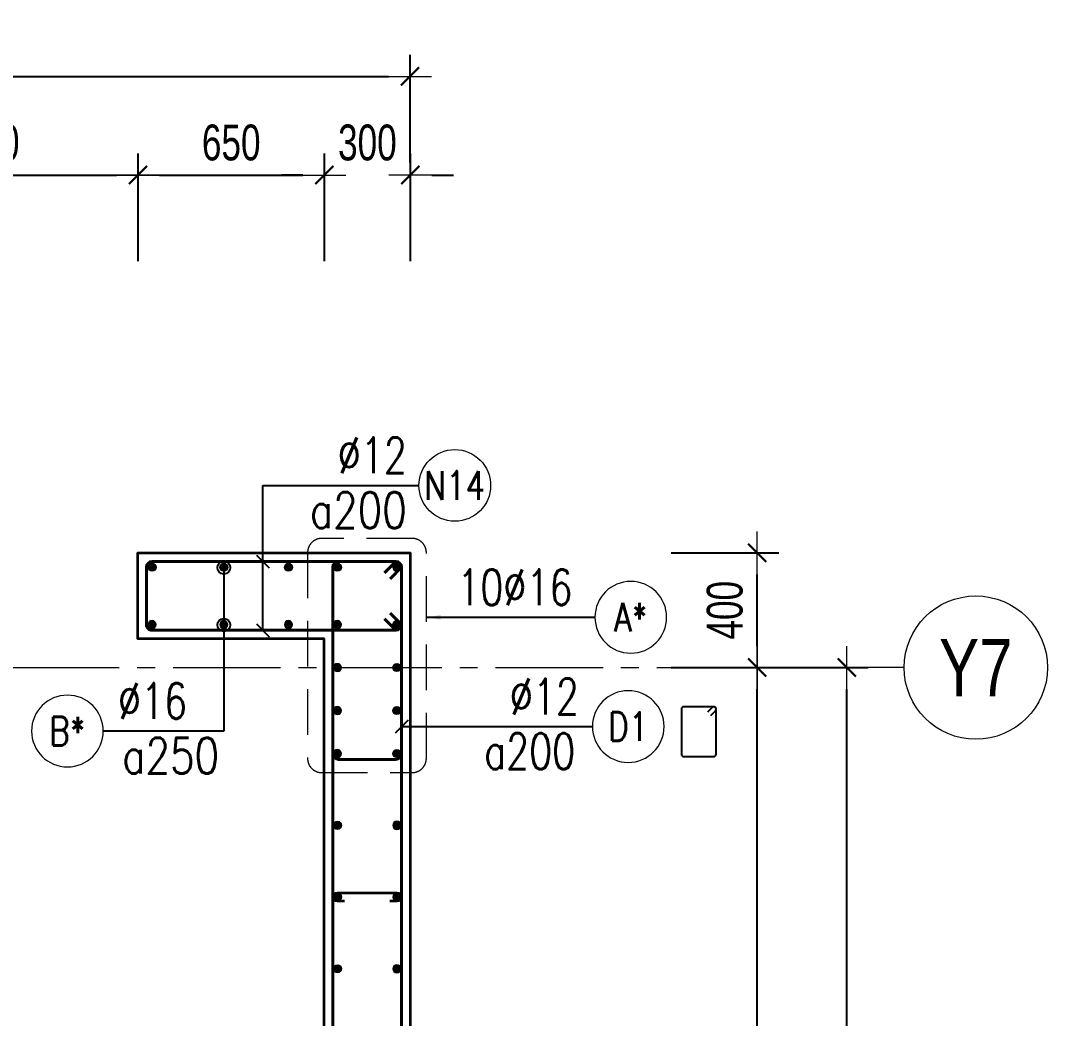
# Model space of a CAD drawing. Header units: millimetres. Extents: x 738475 to 1279438, y -34239 to 156422.
# Drawn here: x 1164084 to 1167666, y 108375 to 111855 of the extents above; entities that cross this region are included whole.
import ezdxf
from ezdxf.enums import TextEntityAlignment as Align

# ---------------------------------------------------------------- set-up
doc = ezdxf.new("R2010")
doc.units = ezdxf.units.MM
doc.header["$MEASUREMENT"] = 0
doc.linetypes.add('HIDDEN2', pattern=[4.7625, 3.175, -1.5875])
doc.linetypes.add('OF_Grid_1$0$CENTER2', pattern=[1.125, 0.75, -0.125, 0.125, -0.125])
doc.layers.get('0').update_dxf_attribs({"lineweight": 20})
doc.layers.get('Defpoints').update_dxf_attribs({"color": 151, "lineweight": 9})
for name, color, linetype, lineweight in [('KC-LEADER', 153, 'Continuous', 18), ('KC-THEP', 6, 'Continuous', 40), ('NDC_S_DIM', 1, 'Continuous', 15), ('NDC_S_HIDDEN', 8, 'HIDDEN2', 13), ('NDC_S_LEADER', 1, 'Continuous', 15), ('NDC_S_REBAR', 4, 'Continuous', 35), ('NDC_S_STIRRUP', 4, 'Continuous', 40), ('NDC_S_VN TEXT', 7, 'Continuous', 20), ('NDC_S_WALL', 6, 'Continuous', 35), ('OF_Core wall_1.2(3F)$0$OF_Core wall_2(B3-19F)$0$NDC_S_WALL', 6, 'Continuous', 35), ('OF_Grid_1$0$NDC_S_AXIS', 5, 'OF_Grid_1$0$CENTER2', 13), ('OF_Grid_1$0$NDC_S_SYMBOL', 1, 'Continuous', 15), ('OF_Grid_1$0$NDC_S_TEXT SYMBOL', 7, 'Continuous', 20)]:
    doc.layers.add(name, color=color, linetype=linetype, lineweight=lineweight)
doc.layers.add('Ligature', color=1, linetype='Continuous')
doc.styles.add('NDC_ARIAL', font='arial.ttf', dxfattribs={"width": 0.85})
doc.styles.add('NDC_DIM', font='', dxfattribs={"width": 0.75})
doc.styles.add('NDC_EN TXT', font='romans.shx', dxfattribs={"width": 0.8})
doc.styles.add('OF_Grid_1$0$NDC_ANNO', font='', dxfattribs={"width": 0.8})
doc.styles.get('NDC_DIM').set_extended_font_data('Dotum')
doc.styles.get('OF_Grid_1$0$NDC_ANNO').set_extended_font_data('Dotum')
doc.dimstyles.new('NDC_1-50', dxfattribs={"dimscale": 50, "dimtxt": 2.5, "dimasz": 1, "dimexe": 1.5, "dimexo": 0, "dimgap": 0.8, "dimtad": 1, "dimdec": 0, "dimdsep": 46, "dimtxsty": 'NDC_ARIAL', "dimblk": 'DIMMARK', "dimcen": 49999.938995, "dimdle": 1.5, "dimclrd": 1, "dimclre": 1, "dimclrt": 3, "dimadec": 0, "dimazin": 0, "dimtfac": 1, "dimtdec": 0, "dimtix": 1, "dimtmove": 2, "dimatfit": 3, "dimfxl": 1, "dimarcsym": 0})
doc.dimstyles.new('NDC_dim_30', dxfattribs={"dimscale": 30, "dimtxt": 2.5, "dimasz": 1.5, "dimexe": 1.5, "dimexo": 2.5, "dimgap": 1, "dimtad": 1, "dimdec": 0, "dimzin": 0, "dimdsep": 46, "dimtxsty": 'NDC_DIM', "dimblk": 'DIMMARK', "dimcen": 0.09, "dimdle": 1.2, "dimclrd": 1, "dimclre": 1, "dimclrt": 3, "dimadec": 0, "dimazin": 0, "dimtfac": 1, "dimtdec": 0, "dimtix": 1, "dimtofl": 0, "dimtmove": 0, "dimatfit": 3, "dimfxl": 6, "dimfxlon": 1, "dimtolj": 1, "dimtzin": 0, "dimarcsym": 0})
doc.dimstyles.new('NDC_dim_50', dxfattribs={"dimscale": 50, "dimtxt": 2.5, "dimasz": 1.5, "dimexe": 1.5, "dimexo": 2.5, "dimgap": 1, "dimtad": 1, "dimdec": 0, "dimzin": 0, "dimdsep": 46, "dimtxsty": 'NDC_DIM', "dimblk": 'DIMMARK', "dimcen": 0.09, "dimdle": 1.2, "dimclrd": 1, "dimclre": 1, "dimclrt": 3, "dimadec": 0, "dimazin": 0, "dimtfac": 1, "dimtdec": 0, "dimtix": 1, "dimtofl": 0, "dimtmove": 0, "dimatfit": 3, "dimfxl": 6, "dimfxlon": 1, "dimtolj": 1, "dimtzin": 0, "dimarcsym": 0})

# ---------------------------------------------------------------- blocks, each defined once
blk = doc.blocks.new('THEP')
at = {"layer": 'KC-LEADER', "color": 6}
blk.add_circle((0, 0), 14, dxfattribs=at)
at = {"layer": 'KC-THEP'}
for p, q in [((-14, 0), (14, 0)), ((9.9, 9.9), (-9.9, -9.9)), ((-9.9, 9.9), (9.9, -9.9)), ((0, 14), (0, -14))]:
    blk.add_line(p, q, dxfattribs=at)
blk = doc.blocks.new('DIMMARK')
at = {"layer": 'NDC_S_DIM', "color": 1}
blk.add_line((-1.5, 0), (1, 0), dxfattribs=at)
at = {"layer": 'NDC_S_DIM', "color": 2, "const_width": 0.1}
blk.add_lwpolyline([(-0.424, -0.424), (0.424, 0.424)], dxfattribs=at)
blk = doc.blocks.new('*U13')
blk.add_circle((-2.5, 0), 2.5)
at = {"layer": 'NDC_S_VN TEXT', "color": 3, "style": 'NDC_EN TXT', "width": 0.75}
blk.add_attdef('DK1', (0.5, 0.846), '', height=2.5, dxfattribs=at)
at = {"layer": 'NDC_S_VN TEXT', "color": 7, "style": 'NDC_EN TXT', "width": 0.8}
blk.add_attdef('SH2', text='', height=2, dxfattribs=at).set_placement((-2.5, 0), align=Align.MIDDLE)
blk = doc.blocks.new('*U11')
blk.add_circle((-2.5, 0), 2.5)
at = {"layer": 'NDC_S_VN TEXT', "color": 3, "style": 'NDC_EN TXT', "width": 0.75}
for tag, p in [('DK1', (0.5, 0.846)), ('KC1', (0.5, -2.973))]:
    blk.add_attdef(tag, p, '', height=2.5, dxfattribs=at)
at = {"layer": 'NDC_S_VN TEXT', "color": 7, "style": 'NDC_EN TXT', "width": 0.8}
blk.add_attdef('SH2', text='', height=2, dxfattribs=at).set_placement((-2.5, 0), align=Align.MIDDLE)
blk = doc.blocks.new('*U10')
blk.add_circle((2.5, 0), 2.5)
at = {"layer": 'NDC_S_VN TEXT', "color": 3, "style": 'NDC_EN TXT'}
for tag, width, p in [('DK2', 0.75, (-0.85, 0.846)), ('KC2', 0.8, (-0.85, -2.973))]:
    blk.add_attdef(tag, text='', height=2.5, dxfattribs=dict(at, width=width)).set_placement(p, align=Align.RIGHT)
at = {"layer": 'NDC_S_VN TEXT', "color": 7, "style": 'NDC_EN TXT', "width": 0.8}
blk.add_attdef('SH3', text='', height=2, dxfattribs=at).set_placement((2.5, 0), align=Align.MIDDLE)
blk = doc.blocks.new('*D403')
at = {"layer": 'Defpoints', "color": 0, "ltscale": 200, "transparency": 16777216}
for p in [(1164493.9, 111316.1), (1163393.9, 109698.4), (1164493.9, 109698.4)]:
    blk.add_point(p, dxfattribs=at)
at = {"layer": 'NDC_S_DIM', "color": 1, "lineweight": -2, "ltscale": 200, "transparency": 16777216}
for p, q in [((1163393.9, 111016.1), (1163393.9, 111391.1)), ((1164493.9, 111016.1), (1164493.9, 111391.1)), ((1163468.9, 111316.1), (1164418.9, 111316.1))]:
    blk.add_line(p, q, dxfattribs=at)
at = {"layer": 'NDC_S_DIM', "color": 1, "lineweight": -2, "ltscale": 200, "transparency": 16777216, "xscale": 75, "yscale": 75, "zscale": 75, "rotation": 180}
blk.add_blockref('DIMMARK', (1163393.9, 111316.1), dxfattribs=at)
at = {"layer": 'NDC_S_DIM', "color": 1, "lineweight": -2, "ltscale": 200, "transparency": 16777216, "xscale": 75, "yscale": 75, "zscale": 75}
blk.add_blockref('DIMMARK', (1164493.9, 111316.1), dxfattribs=at)
at = {"layer": 'NDC_S_DIM', "color": 3, "ltscale": 200, "transparency": 16777216, "insert": (1163943.9, 111428.7), "char_height": 125, "attachment_point": 5, "style": 'NDC_DIM'}
blk.add_mtext('\\A1;1100', dxfattribs=at)
blk = doc.blocks.new('*D404')
at = {"layer": 'Defpoints', "color": 0, "ltscale": 200, "transparency": 16777216}
for p in [(1165143.9, 111316.1), (1164493.9, 109698.4), (1165143.9, 109698.4)]:
    blk.add_point(p, dxfattribs=at)
at = {"layer": 'NDC_S_DIM', "color": 1, "lineweight": -2, "ltscale": 200, "transparency": 16777216}
for p, q in [((1164493.9, 111016.1), (1164493.9, 111391.1)), ((1165143.9, 111016.1), (1165143.9, 111391.1)), ((1164568.9, 111316.1), (1165068.9, 111316.1))]:
    blk.add_line(p, q, dxfattribs=at)
at = {"layer": 'NDC_S_DIM', "color": 1, "lineweight": -2, "ltscale": 200, "transparency": 16777216, "xscale": 75, "yscale": 75, "zscale": 75, "rotation": 180}
blk.add_blockref('DIMMARK', (1164493.9, 111316.1), dxfattribs=at)
at = {"layer": 'NDC_S_DIM', "color": 1, "lineweight": -2, "ltscale": 200, "transparency": 16777216, "xscale": 75, "yscale": 75, "zscale": 75}
blk.add_blockref('DIMMARK', (1165143.9, 111316.1), dxfattribs=at)
at = {"layer": 'NDC_S_DIM', "color": 3, "ltscale": 200, "transparency": 16777216, "insert": (1164818.9, 111428.7), "char_height": 125, "attachment_point": 5, "style": 'NDC_DIM'}
blk.add_mtext('\\A1;650', dxfattribs=at)
blk = doc.blocks.new('*D405')
at = {"layer": 'Defpoints', "color": 0, "ltscale": 200, "transparency": 16777216}
for p in [(1165443.9, 111316.1), (1165143.9, 109698.4), (1165443.9, 109698.4)]:
    blk.add_point(p, dxfattribs=at)
at = {"layer": 'NDC_S_DIM', "color": 1, "lineweight": -2, "ltscale": 200, "transparency": 16777216}
for p, q in [((1165143.9, 111016.1), (1165143.9, 111391.1)), ((1165443.9, 111016.1), (1165443.9, 111391.1)), ((1165068.9, 111316.1), (1164993.9, 111316.1)), ((1165518.9, 111316.1), (1165593.9, 111316.1))]:
    blk.add_line(p, q, dxfattribs=at)
at = {"layer": 'NDC_S_DIM', "color": 1, "lineweight": -2, "ltscale": 200, "transparency": 16777216, "xscale": 75, "yscale": 75, "zscale": 75}
blk.add_blockref('DIMMARK', (1165143.9, 111316.1), dxfattribs=at)
at = {"layer": 'NDC_S_DIM', "color": 1, "lineweight": -2, "ltscale": 200, "transparency": 16777216, "xscale": 75, "yscale": 75, "zscale": 75, "rotation": 180}
blk.add_blockref('DIMMARK', (1165443.9, 111316.1), dxfattribs=at)
at = {"layer": 'NDC_S_DIM', "color": 3, "ltscale": 200, "transparency": 16777216, "insert": (1165293.9, 111428.7), "char_height": 125, "attachment_point": 5, "style": 'NDC_DIM'}
blk.add_mtext('\\A1;300', dxfattribs=at)
blk = doc.blocks.new('*U17')
at = {"layer": 'OF_Grid_1$0$NDC_S_SYMBOL'}
blk.add_line((-5, 0), (-9, 0), dxfattribs=at)
blk.add_circle((0, 0), 5, dxfattribs=at)
at = {"layer": 'OF_Grid_1$0$NDC_S_TEXT SYMBOL', "color": 7, "style": 'OF_Grid_1$0$NDC_ANNO', "width": 0.8}
blk.add_attdef('GRID', text='', height=4, rotation=90, dxfattribs=at).set_placement((0, 0), align=Align.MIDDLE)
blk = doc.blocks.new('*D412')
at = {"layer": 'Defpoints', "color": 0, "ltscale": 200, "transparency": 16777216}
for p in [(1165442.9, 111660.1), (1160142.9, 110952.4), (1165442.9, 109998.4)]:
    blk.add_point(p, dxfattribs=at)
at = {"layer": 'NDC_S_DIM', "color": 1, "lineweight": -2, "ltscale": 200, "transparency": 16777216}
for p, q in [((1160142.9, 111360.1), (1160142.9, 111735.1)), ((1165442.9, 111360.1), (1165442.9, 111735.1)), ((1160217.9, 111660.1), (1165367.9, 111660.1))]:
    blk.add_line(p, q, dxfattribs=at)
at = {"layer": 'NDC_S_DIM', "color": 1, "lineweight": -2, "ltscale": 200, "transparency": 16777216, "xscale": 75, "yscale": 75, "zscale": 75, "rotation": 180}
blk.add_blockref('DIMMARK', (1160142.9, 111660.1), dxfattribs=at)
at = {"layer": 'NDC_S_DIM', "color": 1, "lineweight": -2, "ltscale": 200, "transparency": 16777216, "xscale": 75, "yscale": 75, "zscale": 75}
blk.add_blockref('DIMMARK', (1165442.9, 111660.1), dxfattribs=at)
at = {"layer": 'NDC_S_DIM', "color": 3, "ltscale": 200, "transparency": 16777216, "insert": (1162792.9, 111772.7), "char_height": 125, "attachment_point": 5, "style": 'NDC_DIM'}
blk.add_mtext('\\A1;5300', dxfattribs=at)
blk = doc.blocks.new('*D413')
at = {"layer": 'Defpoints', "color": 0, "transparency": 16777216}
for p in [(1165442.9, 109598.4), (1166653.6, 109598.4), (1165442.9, 97998.4)]:
    blk.add_point(p, dxfattribs=at)
at = {"layer": 'NDC_S_DIM', "color": 1, "lineweight": -2, "transparency": 16777216}
for p, q in [((1166353.6, 109598.4), (1166728.6, 109598.4)), ((1166653.6, 98073.4), (1166653.6, 109523.4)), ((1166353.6, 97998.4), (1166728.6, 97998.4))]:
    blk.add_line(p, q, dxfattribs=at)
at = {"layer": 'NDC_S_DIM', "color": 1, "lineweight": -2, "transparency": 16777216, "xscale": 75, "yscale": 75, "zscale": 75}
for p, rotation in [((1166653.6, 109598.4), 90), ((1166653.6, 97998.4), 270)]:
    blk.add_blockref('DIMMARK', p, dxfattribs=dict(at, rotation=rotation))
at = {"layer": 'NDC_S_DIM', "color": 3, "transparency": 16777216, "insert": (1166541.1, 103798.4), "char_height": 125, "attachment_point": 5, "rotation": 90, "style": 'NDC_DIM'}
blk.add_mtext('\\A1;11600', dxfattribs=at)
blk = doc.blocks.new('*D414')
at = {"layer": 'Defpoints', "color": 0, "ltscale": 200, "transparency": 16777216}
for p in [(1165442.9, 109998.4), (1166653.6, 109998.4), (1165443.1, 109598.4)]:
    blk.add_point(p, dxfattribs=at)
at = {"layer": 'NDC_S_DIM', "color": 1, "lineweight": -2, "ltscale": 200, "transparency": 16777216}
for p, q in [((1166353.6, 109998.4), (1166728.6, 109998.4)), ((1166653.6, 109673.4), (1166653.6, 109923.4)), ((1166353.6, 109598.4), (1166728.6, 109598.4))]:
    blk.add_line(p, q, dxfattribs=at)
at = {"layer": 'NDC_S_DIM', "color": 1, "lineweight": -2, "ltscale": 200, "transparency": 16777216, "xscale": 75, "yscale": 75, "zscale": 75}
for p, rotation in [((1166653.6, 109998.4), 90), ((1166653.6, 109598.4), 270)]:
    blk.add_blockref('DIMMARK', p, dxfattribs=dict(at, rotation=rotation))
at = {"layer": 'NDC_S_DIM', "color": 3, "ltscale": 200, "transparency": 16777216, "insert": (1166541.1, 109798.4), "char_height": 125, "attachment_point": 5, "rotation": 90, "style": 'NDC_DIM'}
blk.add_mtext('\\A1;400', dxfattribs=at)
blk = doc.blocks.new('*D416')
at = {"layer": 'Defpoints', "color": 0, "ltscale": 200, "transparency": 16777216}
for p in [(1165442.9, 109598.4), (1166966.2, 109598.4), (1165442.9, 97998.6)]:
    blk.add_point(p, dxfattribs=at)
at = {"layer": 'NDC_S_DIM', "color": 1, "lineweight": -2, "ltscale": 200, "transparency": 16777216}
for p, q in [((1166666.2, 109598.4), (1167041.2, 109598.4)), ((1166966.2, 98073.6), (1166966.2, 109523.4)), ((1166666.2, 97998.6), (1167041.2, 97998.6))]:
    blk.add_line(p, q, dxfattribs=at)
at = {"layer": 'NDC_S_DIM', "color": 1, "lineweight": -2, "ltscale": 200, "transparency": 16777216, "xscale": 75, "yscale": 75, "zscale": 75}
for p, rotation in [((1166966.2, 109598.4), 90), ((1166966.2, 97998.6), 270)]:
    blk.add_blockref('DIMMARK', p, dxfattribs=dict(at, rotation=rotation))
at = {"layer": 'NDC_S_DIM', "color": 3, "ltscale": 200, "transparency": 16777216, "insert": (1166853.6, 103798.5), "char_height": 125, "attachment_point": 5, "rotation": 90, "style": 'NDC_DIM'}
blk.add_mtext('\\A1;11600', dxfattribs=at)

msp = doc.modelspace()

# ---------------------------------------------------------------- linework, layer by layer
at = {"layer": 'Ligature'}
msp.add_lwpolyline([(1166491.95, 109431.784), (1166507.915, 109447.75, 0.66817864), (1166502.142, 109461.688), (1166397.513, 109461.688, 0.41421356), (1166389.348, 109453.524), (1166389.348, 109296.416, 0.41421356), (1166397.513, 109288.251), (1166502.142, 109288.251, 0.41421356), (1166510.307, 109296.416), (1166510.307, 109453.524, 0.66817864), (1166496.369, 109459.297), (1166480.403, 109443.331)], format="xyb", dxfattribs=at)
at = {"layer": 'NDC_S_HIDDEN', "ltscale": 50}
msp.add_lwpolyline([(1165449.593, 110049.068), (1165135.222, 110049.068, 0.41421356), (1165085.222, 109999.068), (1165085.222, 109282.039, 0.41421356), (1165135.222, 109232.039), (1165449.593, 109232.039, 0.41421356), (1165499.593, 109282.039), (1165499.593, 109999.068, 0.41421356)], format="xyb", close=True, dxfattribs=at)
at = {"layer": 'NDC_S_REBAR'}
msp.add_lwpolyline([(1165214.576, 108783.363), (1165189.576, 108783.363, -1), (1165189.576, 108813.363), (1165396.6, 108813.363, -1), (1165396.6, 108783.363), (1165371.6, 108783.363)], format="xyb", dxfattribs=at)
at = {"layer": 'NDC_S_STIRRUP'}
for points in [[(1165353.088, 109768.363), (1165393.088, 109728.363, 0.41421356), (1165413.088, 109748.363), (1165413.088, 109948.363, 0.41421356), (1165393.088, 109968.363), (1164543.088, 109968.363, 0.41421356), (1164523.088, 109948.363), (1164523.088, 109748.363, 0.41435759), (1164543.088, 109728.363), (1165393.088, 109728.363, 0.41421356), (1165413.088, 109748.363), (1165373.088, 109788.363)], [(1165373.088, 97688.363), (1165413.088, 97648.363, -0.41421356), (1165393.088, 97628.363), (1165193.088, 97628.363, -0.41421356), (1165173.088, 97648.363), (1165173.088, 109948.363, -0.41421356), (1165193.088, 109968.363), (1165393.088, 109968.363, -0.41421356), (1165413.088, 109948.363), (1165413.088, 97648.363, -0.41421356), (1165393.088, 97628.363), (1165353.088, 97668.363)], [(1165373.088, 109908.363), (1165413.088, 109948.363, 0.41421356), (1165393.088, 109968.363), (1165193.088, 109968.363, 0.41421356), (1165173.088, 109948.363), (1165173.088, 109298.363, 0.41421356), (1165193.088, 109278.363), (1165393.088, 109278.363, 0.41421356), (1165413.088, 109298.363), (1165413.088, 109948.363, 0.41421356), (1165393.088, 109968.363), (1165353.088, 109928.363)]]:
    msp.add_lwpolyline(points, format="xyb", dxfattribs=at)
at = {"layer": 'NDC_S_WALL', "ltscale": 200}
msp.add_lwpolyline([(1165443.088, 97598.363, 0, 0, 0), (1165443.088, 109998.363, 0.5, 0.5, 0), (1165443.088, 109998.363, 0, 0, 0), (1164493.088, 109998.363, 0.5, 0.5, 0), (1164493.088, 109998.363, 0, 0, 0), (1164493.088, 109698.363, 0.5, 0.5, 0), (1164493.088, 109698.363, 0, 0, 0), (1165143.088, 109698.363, 0, 0, 0), (1165143.088, 97898.363, 0, 0, 0)], format="xyseb", dxfattribs=at)
at = {"layer": 'OF_Core wall_1.2(3F)$0$OF_Core wall_2(B3-19F)$0$NDC_S_WALL'}
msp.add_lwpolyline([(1162743.088, 97598.363), (1162743.088, 97898.363), (1165143.088, 97898.363), (1165143.088, 109698.363), (1164493.088, 109698.363), (1164493.088, 109998.363), (1165443.088, 109998.363), (1165443.088, 97598.363)], close=True, dxfattribs=at)
at = {"layer": 'OF_Grid_1$0$NDC_S_AXIS', "ltscale": 500}
msp.add_line((1151115.909, 109598.363), (1166966.233, 109598.363), dxfattribs=at)

# ---------------------------------------------------------------- block references
at = {"layer": 'KC-THEP'}
for p, rotation in [((1164543.088, 109948.363), 189.6685644363809), ((1164793.088, 109948.363), 189.6685644363809), ((1165018.501, 109948.363), 189.6685644363809), ((1165189.576, 109948.363), 189.6685644363809), ((1165396.6, 109748.363), 9.668564436380898), ((1165396.6, 109598.363), 9.668564436380898), ((1165396.6, 109448.363), 9.668564436380898), ((1165396.6, 109298.363), 9.668564436380898), ((1165189.576, 109048.363), 189.6685644363809), ((1165189.576, 108798.363), 189.6685644363809), ((1165189.576, 108548.363), 189.6685644363809)]:
    msp.add_blockref('THEP', p, dxfattribs=dict(at, rotation=rotation))
at = {"layer": 'KC-THEP', "xscale": -1}
for p, rotation in [((1165396.6, 109948.363), 170.331435563619), ((1164543.088, 109748.363), 350.3314355636191), ((1164793.088, 109748.363), 350.3314355636191), ((1165018.501, 109748.363), 350.3314355636191), ((1165189.576, 109748.363), 350.3314355636191), ((1165189.576, 109598.363), 350.3314355636191), ((1165189.576, 109448.363), 350.3314355636191), ((1165189.576, 109298.363), 350.3314355636191), ((1165396.6, 109048.363), 170.331435563619), ((1165396.6, 108798.363), 170.331435563619), ((1165396.6, 108548.363), 170.331435563619)]:
    msp.add_blockref('THEP', p, dxfattribs=dict(at, rotation=rotation))
at = {"layer": 'NDC_S_VN TEXT', "xscale": 50, "yscale": 50, "zscale": 50}
msp.add_blockref('*U10', (1165473.903, 110233.641), dxfattribs=at).add_auto_attribs({'SH3': 'N14', 'DK2': '%%C12', 'KC2': 'a200'})
at = {"layer": 'NDC_S_VN TEXT'}
ref = msp.add_blockref('*U13', (1166087.721, 109773.727), dxfattribs=dict(at, xscale=-50, yscale=50, zscale=50))
ref.add_attrib('SH2', 'A*', dxfattribs={"color": 7, "height": 100, "style": 'NDC_EN TXT', "width": 0.8}).set_placement((1166212.721, 109773.727), align=Align.MIDDLE)
ref.add_attrib('DK1', '10%%C16', (1165607.364, 109816.002), dxfattribs={"color": 3, "height": 125, "style": 'NDC_EN TXT', "width": 0.75})
ref = msp.add_blockref('*U11', (1166079.025, 109392.785), dxfattribs=dict(at, xscale=-50, yscale=50, zscale=50))
ref.add_attrib('SH2', 'D1', dxfattribs={"color": 7, "height": 100, "style": 'NDC_EN TXT', "width": 0.8}).set_placement((1166204.025, 109392.785), align=Align.MIDDLE)
ref.add_attrib('DK1', '%%C12', (1165790.633, 109435.061), dxfattribs={"color": 3, "height": 125, "style": 'NDC_EN TXT', "width": 0.75})
ref.add_attrib('KC1', 'a200', (1165701.347, 109244.158), dxfattribs={"color": 3, "height": 125, "style": 'NDC_EN TXT', "width": 0.75})
ref = msp.add_blockref('*U10', (1164372.477, 109377.24), dxfattribs=dict(at, xscale=-50, yscale=50, zscale=50))
ref.add_attrib('SH3', 'B*', dxfattribs={"color": 7, "height": 100, "style": 'NDC_EN TXT', "width": 0.8}).set_placement((1164247.477, 109377.24), align=Align.MIDDLE)
ref.add_attrib('DK2', '%%C16', dxfattribs={"color": 3, "height": 125, "style": 'NDC_EN TXT', "width": 0.75}).set_placement((1164664.977, 109419.516), align=Align.RIGHT)
ref.add_attrib('KC2', 'a250', dxfattribs={"color": 3, "height": 125, "style": 'NDC_EN TXT', "width": 0.8}).set_placement((1164776.882, 109228.613), align=Align.RIGHT)
at = {"layer": 'OF_Grid_1$0$NDC_S_AXIS'}
ref = msp.add_blockref('*U17', (1167416.233, 109598.363), dxfattribs=dict(at, xscale=50, yscale=50, zscale=50))
ref.add_attrib('GRID', 'Y7', dxfattribs={"layer": 'OF_Grid_1$0$NDC_S_TEXT SYMBOL', "color": 7, "height": 200, "style": 'OF_Grid_1$0$NDC_ANNO', "width": 0.8}).set_placement((1167416.233, 109598.363), align=Align.MIDDLE)

# ---------------------------------------------------------------- dimensions: what is measured, and where the dimension line sits
at = {"layer": 'NDC_S_DIM', "ltscale": 200}
for base, p1, p2, picture, middle in [((1165442.888, 111660.108), (1160142.888, 110952.405), (1165442.888, 109998.363), '*D412', (1162792.888, 111772.693)), ((1164493.888, 111316.114), (1163393.888, 109698.363), (1164493.888, 109698.363), '*D403', (1163943.888, 111428.699)), ((1165143.888, 111316.114), (1164493.888, 109698.363), (1165143.888, 109698.363), '*D404', (1164818.888, 111428.699)), ((1165443.888, 111316.114), (1165143.888, 109698.363), (1165443.888, 109698.363), '*D405', (1165293.888, 111428.699))]:
    dim = msp.add_linear_dim(base=base, p1=p1, p2=p2, dimstyle='NDC_dim_50', override={"dimtmove": 1}, dxfattribs=at)
    dim.commit()
    dim.dimension.update_dxf_attribs({"geometry": picture, "text_midpoint": middle})
dim = msp.add_linear_dim(base=(1166653.638, 109998.363), p1=(1165443.088, 109598.363), p2=(1165442.888, 109998.363), angle=90, dimstyle='NDC_dim_50', override={"dimtmove": 1}, dxfattribs=at)
dim.commit()
dim.dimension.update_dxf_attribs({"geometry": '*D414', "text_midpoint": (1166653.638, 109798.363), "dimtype": 160})
at = {"layer": 'NDC_S_DIM'}
dim = msp.add_linear_dim(base=(1166653.638, 109598.363), p1=(1165442.888, 97998.363), p2=(1165442.888, 109598.363), angle=90, dimstyle='NDC_dim_50', override={"dimtmove": 1}, dxfattribs=at)
dim.commit()
dim.dimension.update_dxf_attribs({"geometry": '*D413', "text_midpoint": (1166541.053, 103798.363)})
at = {"layer": 'NDC_S_DIM', "ltscale": 200}
dim = msp.add_linear_dim(base=(1166966.233, 109598.363), p1=(1165442.888, 97998.617), p2=(1165442.888, 109598.363), angle=90, dimstyle='NDC_dim_50', override={"dimtmove": 1}, dxfattribs=at)
dim.commit()
dim.dimension.update_dxf_attribs({"geometry": '*D416', "text_midpoint": (1166853.649, 103798.49)})

# ---------------------------------------------------------------- leaders
at = {"layer": 'NDC_S_LEADER'}
for points, override in [([(1164929.164, 109728.363), (1164929.164, 110233.46), (1165473.903, 110233.46)], {"dimtad": 0, "dimldrblk": 'Oblique'}), ([(1164929.164, 109968.363), (1164929.164, 110233.46), (1165473.903, 110233.46)], {"dimtad": 0, "dimldrblk": 'Oblique'}), ([(1164793.088, 109946.953), (1164793.088, 109377.059), (1164372.477, 109377.059)], {"dimgap": 1, "dimtad": 0, "dimldrblk": 'Origin'}), ([(1164793.088, 109746.953), (1164793.088, 109377.059), (1164372.477, 109377.059)], {"dimgap": 1, "dimtad": 0, "dimldrblk": 'Origin'}), ([(1165413.088, 109392.785), (1166081.1, 109392.785)], {"dimtad": 0, "dimldrblk": 'Oblique'})]:
    msp.add_leader(points, dimstyle='NDC_dim_30', override=override, dxfattribs=at)
msp.add_leader([(1165499.593, 109773.727), (1166087.721, 109773.727)], dimstyle='NDC_1-50', dxfattribs=at)

doc.saveas('drawing.dxf')
